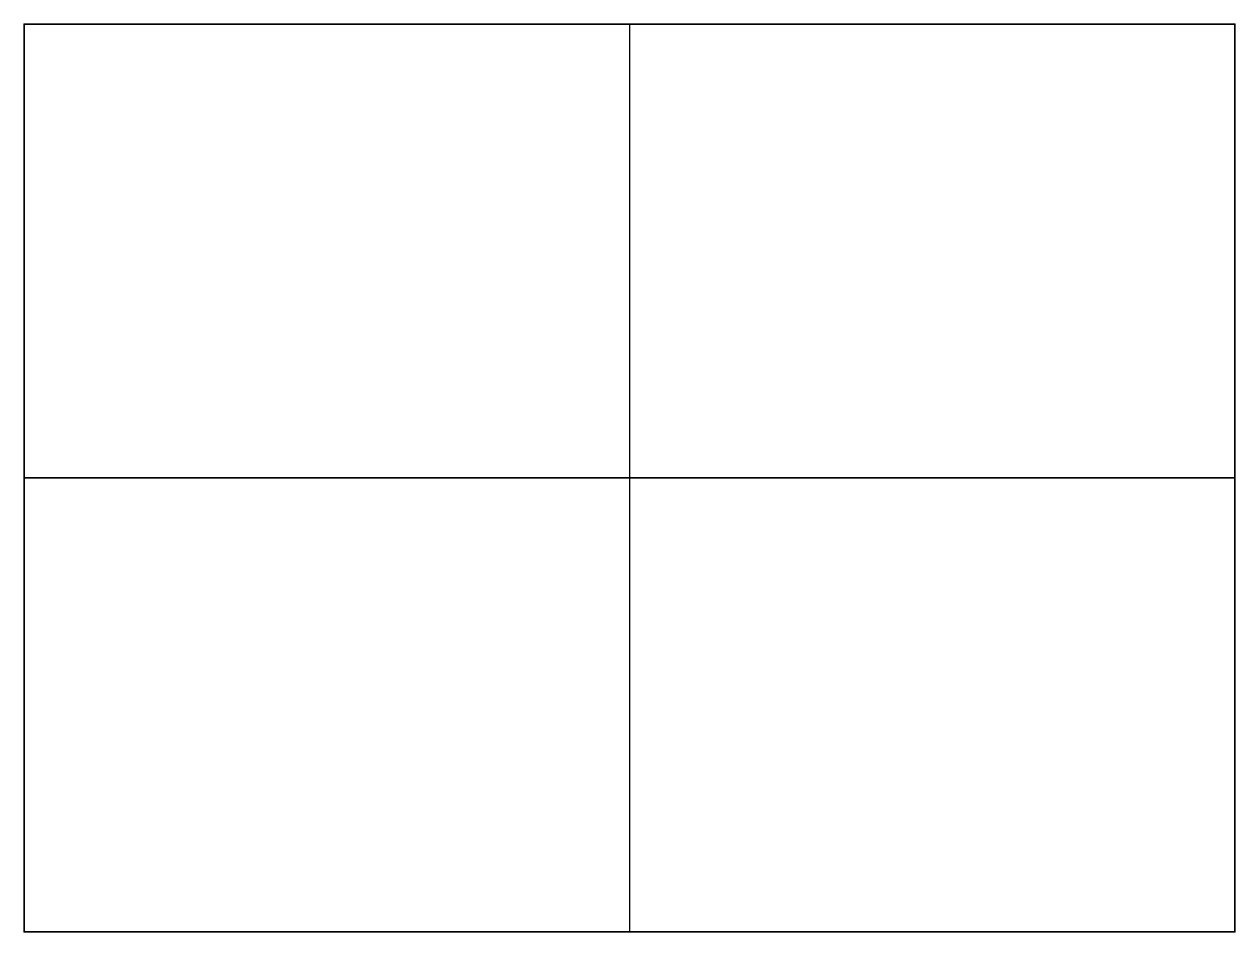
# Model space of a CAD drawing. Header units: millimetres. Extents: x 0 to 1200, y 0 to 900.
import ezdxf

# ---------------------------------------------------------------- set-up
doc = ezdxf.new("R2010")
doc.units = ezdxf.units.MM
for name, color, linetype in [('Beam', 30, 'Continuous'), ('Column', 90, 'Continuous'), ('Fix', 7, 'Continuous'), ('Infill1', 130, 'Continuous'), ('Infill2', 132, 'Continuous'), ('Infill3', 132, 'Continuous'), ('Slab', 50, 'Continuous')]:
    doc.layers.add(name, color=color, linetype=linetype)

msp = doc.modelspace()

# ---------------------------------------------------------------- linework, layer by layer
at = {"layer": 'Beam'}
for p, q in [((0, 900, 400), (600, 900, 400)), ((0, 450, 400), (0, 900, 400)), ((0, 900, 700), (600, 900, 700)), ((0, 450, 700), (0, 900, 700)), ((0, 900, 1000), (600, 900, 1000)), ((0, 450, 1000), (0, 900, 1000)), ((600, 900, 400), (1200, 900, 400)), ((600, 900, 400), (600, 450, 400)), ((600, 900, 700), (1200, 900, 700)), ((600, 900, 700), (600, 450, 700)), ((600, 900, 1000), (1200, 900, 1000)), ((600, 900, 1000), (600, 450, 1000)), ((1200, 900, 400), (1200, 450, 400)), ((1200, 900, 700), (1200, 450, 700)), ((1200, 900, 1000), (1200, 450, 1000)), ((600, 450, 400), (0, 450, 400)), ((0, 0, 400), (0, 450, 400)), ((600, 450, 700), (0, 450, 700)), ((0, 0, 700), (0, 450, 700)), ((600, 450, 1000), (0, 450, 1000)), ((0, 0, 1000), (0, 450, 1000)), ((1200, 450, 400), (600, 450, 400)), ((600, 450, 400), (600, 0, 400)), ((1200, 450, 700), (600, 450, 700)), ((600, 450, 700), (600, 0, 700)), ((1200, 450, 1000), (600, 450, 1000)), ((600, 450, 1000), (600, 0, 1000)), ((1200, 450, 400), (1200, 0, 400)), ((1200, 450, 700), (1200, 0, 700)), ((1200, 450, 1000), (1200, 0, 1000)), ((600, 0, 400), (0, 0, 400)), ((600, 0, 700), (0, 0, 700)), ((1200, 0, 400), (600, 0, 400)), ((1200, 0, 700), (600, 0, 700)), ((600, 0, 1000), (0, 0, 1000)), ((1200, 0, 1000), (600, 0, 1000))]:
    msp.add_line(p, q, dxfattribs=at)
at = {"layer": 'Column'}
for p, q in [((0, 900), (0, 900, 400)), ((0, 900, 400), (0, 900, 700)), ((0, 900, 700), (0, 900, 1000)), ((600, 900), (600, 900, 400)), ((600, 900, 400), (600, 900, 700)), ((600, 900, 700), (600, 900, 1000)), ((1200, 900), (1200, 900, 400)), ((1200, 900, 400), (1200, 900, 700)), ((1200, 900, 700), (1200, 900, 1000)), ((0, 450), (0, 450, 400)), ((0, 450, 400), (0, 450, 700)), ((0, 450, 700), (0, 450, 1000)), ((600, 450), (600, 450, 400)), ((600, 450, 400), (600, 450, 700)), ((600, 450, 700), (600, 450, 1000)), ((1200, 450), (1200, 450, 400)), ((1200, 450, 400), (1200, 450, 700)), ((1200, 450, 700), (1200, 450, 1000)), ((0, 0), (0, 0, 400)), ((0, 0, 400), (0, 0, 700)), ((600, 0), (600, 0, 400)), ((600, 0, 400), (600, 0, 700)), ((1200, 0), (1200, 0, 400)), ((1200, 0, 400), (1200, 0, 700)), ((0, 0, 700), (0, 0, 1000)), ((600, 0, 700), (600, 0, 1000)), ((1200, 0, 700), (1200, 0, 1000))]:
    msp.add_line(p, q, dxfattribs=at)
at = {"layer": 'Fix'}
for p in [(0, 900), (600, 900), (1200, 900), (0, 450), (600, 450), (1200, 450), (0, 0), (600, 0), (1200, 0)]:
    msp.add_point(p, dxfattribs=at)
at = {"layer": 'Infill1'}
for p, q in [((0, 900, 400), (0, 450)), ((0, 450, 400), (0, 900)), ((0, 900, 700), (0, 450, 400)), ((0, 450, 700), (0, 900, 400)), ((0, 900, 1000), (0, 450, 700)), ((0, 450, 1000), (0, 900, 700)), ((1200, 900, 400), (1200, 450)), ((1200, 450, 400), (1200, 900)), ((1200, 900, 700), (1200, 450, 400)), ((1200, 450, 700), (1200, 900, 400)), ((1200, 900, 1000), (1200, 450, 700)), ((1200, 450, 1000), (1200, 900, 700)), ((0, 450, 400), (0, 0)), ((0, 0, 400), (0, 450)), ((0, 450, 700), (0, 0, 400)), ((0, 0, 700), (0, 450, 400)), ((0, 450, 1000), (0, 0, 700)), ((0, 0, 1000), (0, 450, 700)), ((1200, 450, 400), (1200, 0)), ((1200, 0, 400), (1200, 450)), ((1200, 450, 700), (1200, 0, 400)), ((1200, 0, 700), (1200, 450, 400)), ((1200, 450, 1000), (1200, 0, 700)), ((1200, 0, 1000), (1200, 450, 700))]:
    msp.add_line(p, q, dxfattribs=at)
at = {"layer": 'Infill2'}
for p, q in [((0, 900, 400), (600, 900)), ((600, 900, 400), (0, 900)), ((0, 900, 700), (600, 900, 400)), ((600, 900, 700), (0, 900, 400)), ((0, 900, 1000), (600, 900, 700)), ((600, 900, 1000), (0, 900, 700)), ((1200, 900, 400), (600, 900)), ((600, 900, 400), (1200, 900)), ((1200, 900, 700), (600, 900, 400)), ((600, 900, 700), (1200, 900, 400)), ((1200, 900, 1000), (600, 900, 700)), ((600, 900, 1000), (1200, 900, 700))]:
    msp.add_line(p, q, dxfattribs=at)
at = {"layer": 'Infill3'}
for p, q in [((0, 450, 400), (600, 450)), ((600, 450, 400), (0, 450)), ((0, 450, 700), (600, 450, 400)), ((600, 450, 700), (0, 450, 400)), ((0, 450, 1000), (600, 450, 700)), ((600, 450, 1000), (0, 450, 700)), ((600, 450, 400), (1200, 450)), ((1200, 450, 400), (600, 450)), ((600, 450, 700), (1200, 450, 400)), ((1200, 450, 700), (600, 450, 400)), ((600, 450, 1000), (1200, 450, 700)), ((1200, 450, 1000), (600, 450, 700)), ((0, 0, 400), (600, 0)), ((600, 0, 400), (0, 0)), ((0, 0, 700), (600, 0, 400)), ((600, 0, 700), (0, 0, 400)), ((600, 0, 400), (1200, 0)), ((1200, 0, 400), (600, 0)), ((600, 0, 700), (1200, 0, 400)), ((1200, 0, 700), (600, 0, 400)), ((600, 0, 1000), (1200, 0, 700)), ((0, 0, 1000), (600, 0, 700)), ((600, 0, 1000), (0, 0, 700)), ((1200, 0, 1000), (600, 0, 700))]:
    msp.add_line(p, q, dxfattribs=at)
at = {"layer": 'Slab'}
for elevation in [400, 700, 1000]:
    msp.add_lwpolyline([(0, 900), (0, 0), (1200, 0), (1200, 900), (0, 900)], dxfattribs=dict(at, elevation=elevation))

doc.saveas('drawing.dxf')
